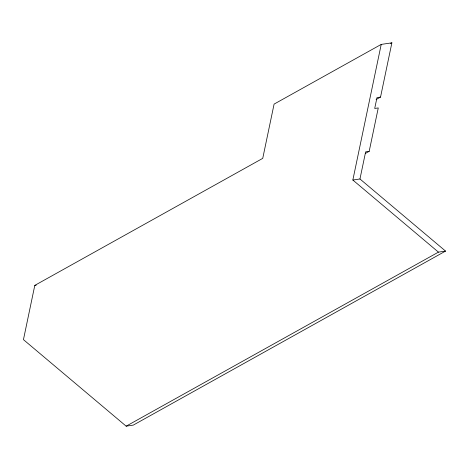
<?xml version="1.0" encoding="UTF-8"?>
<svg xmlns="http://www.w3.org/2000/svg" width="469" height="469" viewBox="0 0 469 469"><rect width="100%" height="100%" fill="white"/><g stroke="black" fill="none" stroke-linecap="round" stroke-linejoin="round"><path stroke-width="0.7" d="M381.221 44.403L274.089 104.106L262.74 158.358L34.8 285.387L23.45 339.638L126.161 426.169L133.272 425.119L445.55 251.091L359.958 178.982L352.846 180.026L381.221 44.403L391.885 42.831L380.535 97.083L376.091 99.563M359.958 178.982L365.632 151.856L369.185 151.335L378.266 107.934L374.708 108.456L376.982 97.605L380.535 97.083M390.613 43.541L391.885 42.831M365.38 153.457L369.185 151.335M126.161 426.169L438.439 252.134L445.55 251.091M34.8 285.387L36.224 285.175M352.846 180.026L438.439 252.134"/></g></svg>
